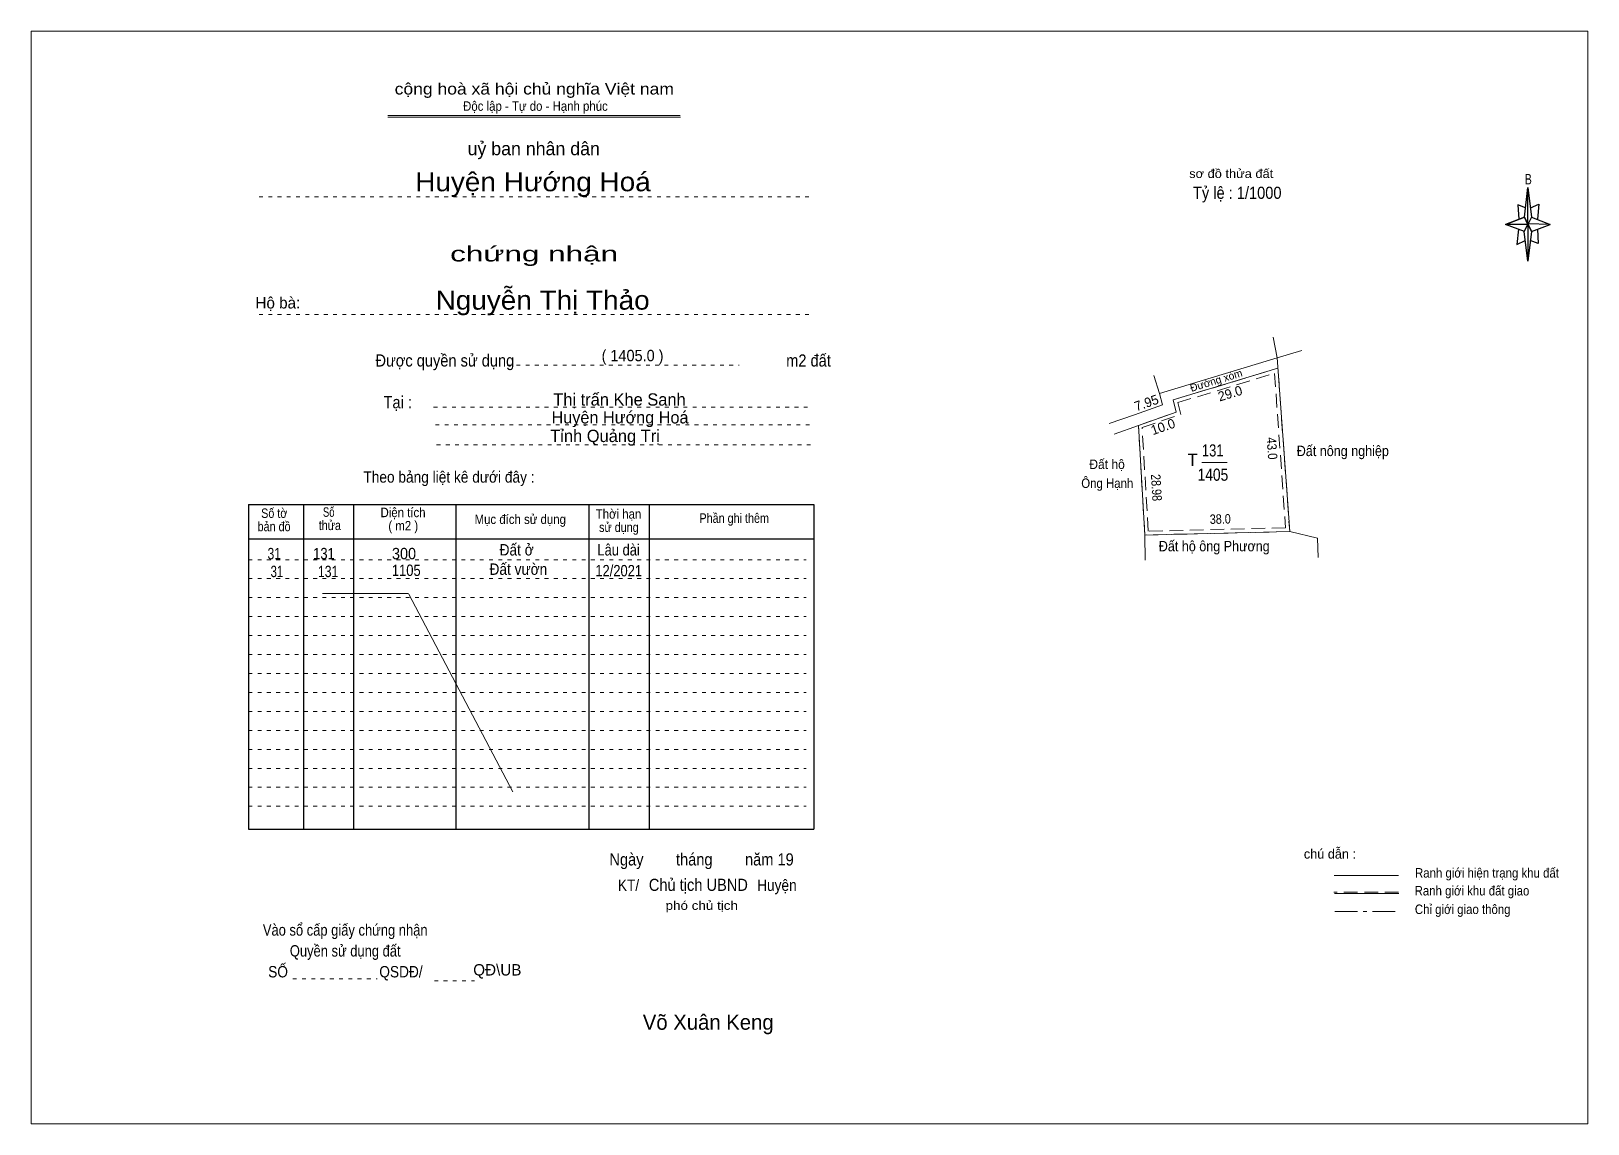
# Model space of a CAD drawing. Header units: centimetres. Extents: x -0.5 to 40.5, y 0 to 28.8.
import ezdxf
from ezdxf.enums import TextEntityAlignment as Align

# ---------------------------------------------------------------- set-up
doc = ezdxf.new("R2010")
doc.units = ezdxf.units.CM
doc.header["$LTSCALE"] = 0.12
for name, pattern in [('DOT_DASHED', [7.7, 5, -1.2, 0.3, -1.2]), ('DOTTED', [1.5, 0.3, -1.2]), ('MEDIUM_DASHED', [4.5, 3, -1.5])]:
    doc.linetypes.add(name, pattern=pattern)
for name, color, linetype, lineweight in [('1', 7, 'DOTTED', 13), ('4', 7, 'Continuous', 13), ('50', 7, 'Continuous', 25)]:
    doc.layers.add(name, color=color, linetype=linetype, lineweight=lineweight)
doc.layers.add('34', color=7, linetype='Continuous')
doc.layers.add('51', color=7, linetype='Continuous')

msp = doc.modelspace()

# ---------------------------------------------------------------- linework, layer by layer
at = {"layer": '1', "linetype": 'Continuous'}
for p, q in [((8.91, 26.55), (16.62, 26.55)), ((8.91, 26.5), (16.63, 26.5))]:
    msp.add_line(p, q, dxfattribs=at)
at = {"layer": '1'}
for p, q in [((5.52, 24.4), (20.02, 24.4)), ((5.52, 21.3), (20.02, 21.3)), ((12.06, 19.97), (18.18, 19.97)), ((10.12, 18.86), (20.06, 18.86)), ((10.17, 18.39), (20.11, 18.39)), ((10.2, 17.87), (20.14, 17.87)), ((5.24, 14.84), (19.94, 14.84)), ((5.24, 14.34), (19.94, 14.34)), ((5.24, 13.84), (19.94, 13.84)), ((5.24, 13.34), (19.94, 13.34)), ((5.24, 12.84), (19.94, 12.84)), ((5.24, 12.34), (19.94, 12.34)), ((5.24, 11.84), (19.94, 11.84)), ((5.24, 11.34), (19.94, 11.34)), ((5.24, 10.84), (19.94, 10.84)), ((5.24, 10.34), (19.94, 10.34)), ((5.24, 9.84), (19.94, 9.84)), ((5.24, 9.34), (19.94, 9.34)), ((5.24, 8.84), (19.94, 8.84)), ((5.24, 8.34), (19.94, 8.34)), ((6.41, 3.79), (8.63, 3.79)), ((10.14, 3.74), (11.2, 3.74))]:
    msp.add_line(p, q, dxfattribs=at)
at = {"layer": '1', "linetype": 'Continuous', "lineweight": 25}
for p, q in [((5.24, 16.29), (20.14, 16.29)), ((5.24, 16.29), (5.24, 7.74)), ((6.69, 16.29), (6.69, 7.74)), ((8.01, 16.29), (8.01, 7.74)), ((10.71, 16.29), (10.71, 7.74)), ((14.21, 16.29), (14.21, 7.74)), ((15.8, 16.29), (15.8, 7.74)), ((20.14, 16.29), (20.14, 7.74)), ((5.24, 15.39), (20.14, 15.39)), ((5.24, 7.74), (20.14, 7.74))]:
    msp.add_line(p, q, dxfattribs=at)
at = {"layer": '1', "linetype": 'Continuous'}
msp.add_lwpolyline([(-0.49, -0.03), (40.55, -0.03), (40.55, 28.77), (-0.49, 28.77)], close=True, dxfattribs=at)
at = {"layer": '4'}
for p, q in [((32.36, 20.16), (32.25, 20.7)), ((29.26, 19.22), (32.36, 20.16)), ((29.26, 19.22), (32.36, 20.16)), ((33.01, 20.35), (32.36, 20.16)), ((29.11, 19.69), (29.26, 19.22)), ((27.93, 18.43), (28.6, 18.66)), ((28.06, 18.15), (28.7, 18.38)), ((28.87, 15.49), (28.7, 18.38)), ((30.37, 17.4), (31.04, 17.4)), ((30.97, 17.4), (31.02, 17.4)), ((28.88, 14.83), (28.87, 15.49))]:
    msp.add_line(p, q, dxfattribs=at)
at = {"layer": '4', "linetype": 'MEDIUM_DASHED'}
for points in [[(32.36, 20.16), (32.69, 15.58), (28.87, 15.49), (28.7, 18.38)], [(28.7, 18.38), (29.7, 18.73), (29.62, 19.05), (32.38, 19.89)]]:
    msp.add_lwpolyline(points, dxfattribs=at)
at = {"layer": '4'}
for points in [[(32.36, 20.16), (32.69, 15.58), (28.87, 15.49)], [(28.87, 15.49), (28.7, 18.38), (29.7, 18.73), (29.62, 19.05), (32.38, 19.89)], [(28.6, 18.66), (29.34, 18.92), (29.26, 19.22)], [(28.6, 18.66), (29.34, 18.92), (29.26, 19.22)], [(33.44, 14.9), (33.42, 15.41), (32.69, 15.58)]]:
    msp.add_lwpolyline(points, dxfattribs=at)
at = {"layer": '4', "linetype": 'MEDIUM_DASHED'}
msp.add_lwpolyline([(28.96, 15.59), (28.8, 18.32), (29.82, 18.67), (29.74, 18.98), (32.29, 19.75), (32.58, 15.68)], close=True, dxfattribs=at)
at = {"layer": '50'}
for p, q in [((38.88, 23.87), (38.97, 24.65)), ((39.06, 23.87), (39.56, 23.67)), ((38.88, 23.49), (38.38, 23.67)), ((39.06, 23.49), (38.97, 22.71)), ((39.22, 23.55), (39.24, 23.17)), ((39.24, 23.17), (39.03, 23.25))]:
    msp.add_line(p, q, dxfattribs=at)
at = {"layer": '50', "lineweight": 13}
for p, q in [((7.19, 13.95), (9.46, 13.95)), ((9.47, 13.93), (12.21, 8.72)), ((35.56, 6.52), (33.86, 6.52)), ((35.57, 6.04), (33.87, 6.04))]:
    msp.add_line(p, q, dxfattribs=at)
at = {"layer": '50', "linetype": 'MEDIUM_DASHED', "lineweight": 13}
msp.add_line((35.56, 6.08), (33.85, 6.08), dxfattribs=at)
at = {"layer": '50', "linetype": 'DOT_DASHED', "lineweight": 13}
msp.add_line((33.88, 5.57), (35.59, 5.57), dxfattribs=at)
at = {"layer": '50'}
for points in [[(38.97, 24.65), (39.06, 23.87), (38.97, 23.67)], [(38.97, 23.67), (38.38, 23.67), (38.88, 23.87), (39.06, 23.49), (39.56, 23.67), (38.97, 23.69)], [(38.97, 23.67), (38.97, 22.71), (38.87, 23.49)]]:
    msp.add_lwpolyline(points, close=True, dxfattribs=at)
for points in [[(38.97, 23.67), (38.88, 23.87), (38.38, 23.67)], [(38.91, 24.11), (38.7, 24.19), (38.73, 23.81)], [(39.04, 24.11), (39.26, 24.21), (39.22, 23.81)], [(38.72, 23.55), (38.68, 23.15), (38.9, 23.25)], [(38.97, 23.67), (39.06, 23.49), (39.56, 23.67)]]:
    msp.add_lwpolyline(points, dxfattribs=at)

# ---------------------------------------------------------------- texts
at = {"layer": '1'}
for s, height, width, p in [('cộng hoà xã hội chủ nghĩa Việt nam', 0.3, 1.15, (12.775, 27.1)), ('Độc lập - Tự do - Hạnh phúc', 0.25, 0.9, (12.805, 26.67)), ('chứng nhận', 0.4, 1.55, (12.77, 22.7)), ('Được quyền sử dụng                                                                   m2 đất', 0.32, 0.9, (14.59, 19.93)), ('Tại :', 0.32, 0.9, (9.175, 18.83)), ('Theo bảng liệt kê dưới đây :', 0.3, 0.9, (10.525, 16.87)), ('Số tờ', 0.25, 0.85, (5.92, 15.94)), ('Số ', 0.25, 0.75, (7.39, 15.97)), ('Diện tích', 0.25, 0.9, (9.315, 15.96)), ('Mục đích sử dụng', 0.25, 0.9, (12.405, 15.78)), ('Thời hạn', 0.25, 0.9, (14.995, 15.92)), ('Phần ghi thêm', 0.25, 0.85, (18.045, 15.81)), ('bản đồ', 0.25, 0.85, (5.915, 15.59)), ('thửa', 0.25, 0.85, (7.385, 15.62)), ('( m2 )', 0.25, 0.9, (9.32, 15.61)), ('sử dụng', 0.25, 0.85, (15.005, 15.57)), ('Ngày        tháng        năm 19', 0.32, 0.9, (17.185, 6.78)), ('Chủ tịch UBND', 0.32, 0.9, (17.1, 6.11)), ('Vào sổ cấp giấy chứng nhận', 0.3, 0.85, (7.79, 4.93)), ('Quyền sử dụng đất', 0.3, 0.85, (7.79, 4.38)), ('SỐ                        QSDĐ/', 0.3, 0.9, (7.795, 3.83))]:
    msp.add_text(s, height=height, dxfattribs=dict(at, width=width)).set_placement(p, align=Align.CENTER)
msp.add_text('uỷ ban nhân dân', height=0.35, dxfattribs=at).set_placement((12.76, 25.5), align=Align.CENTER)
at = {"layer": '34'}
for s, height, width, p in [('Huyện Hướng Hoá', 0.5, 1.1, (12.74, 24.55)), ('Nguyễn Thị Thảo', 0.5, 1.1, (12.995, 21.43)), ('( 1405.0 )', 0.3, 0.95, (15.365, 20.07)), ('31', 0.3, 0.8, (5.92, 14.85)), ('131', 0.3, 0.85, (7.23, 14.85)), ('300', 0.3, 0.95, (9.34, 14.85))]:
    msp.add_text(s, height=height, dxfattribs=dict(at, width=width)).set_placement(p, align=Align.CENTER)
msp.add_text('Hộ bà:', height=0.3, dxfattribs=at).set_placement((6.015, 21.46), align=Align.CENTER)
at = {"layer": '4'}
for s, height, rotation, p in [('Đường xóm', 0.2, 16.928, (30.7809, 19.469)), ('29.0', 0.25, 16.802, (31.1539, 19.1018)), ('7.95', 0.25, 19.29, (28.9537, 18.8563)), ('10.0', 0.25, 18.939, (29.3894, 18.2262))]:
    msp.add_text(s, height=height, rotation=rotation, dxfattribs=at).set_placement(p, align=Align.CENTER)
for s, height, width, p in [('131', 0.32, 0.8, (30.66, 17.56)), ('Đất nông nghiệp', 0.275, 0.9, (34.09, 17.57)), ('Đất hộ', 0.25, 0.95, (27.875, 17.23)), ('1405', 0.32, 0.85, (30.665, 16.92)), ('Ông Hạnh', 0.25, 0.9, (27.88, 16.73)), ('Đất hộ ông Phương', 0.275, 0.9, (30.7, 15.06))]:
    msp.add_text(s, height=height, dxfattribs=dict(at, width=width)).set_placement(p, align=Align.CENTER)
for s, rotation, width, p in [('43.0', 274.121, 0.9, (32.1006, 17.764)), ('28.98', 273.366, 0.85, (29.0516, 16.7323)), ('28.98', 273.366, 0.85, (29.0516, 16.7323)), ('38.0', 1.35, 0.85, (30.8621, 15.7866))]:
    msp.add_text(s, height=0.25, rotation=rotation, dxfattribs=dict(at, width=width)).set_placement(p, align=Align.CENTER)
msp.add_text('T', height=0.32, dxfattribs=at).set_placement((30.26, 17.31), align=Align.RIGHT)
at = {"layer": '50'}
for s, height, width, p in [('sơ đồ thửa đất ', 0.23, 1.1, (31.195, 24.9)), ('B', 0.2756, 0.75, (38.98, 24.73)), ('Đất ở ', 0.3, 0.9, (12.36, 14.95)), ('Lâu dài ', 0.3, 0.85, (15.045, 14.95)), ('Đất vườn', 0.3, 0.9, (12.355, 14.44)), ('31', 0.3, 0.75, (5.99, 14.38)), ('131', 0.3, 0.8, (7.34, 14.38)), ('1105', 0.3, 0.85, (9.4, 14.41)), ('12/2021', 0.3, 0.85, (15, 14.4)), ('Ranh giới hiện trạng khu đất', 0.25, 0.9, (37.89, 6.46)), ('KT/                               Huyện ', 0.3, 0.9, (17.385, 6.11)), ('Ranh giới khu đất giao', 0.25, 0.9, (37.495, 5.99)), ('phó chủ tịch', 0.23, 1.15, (17.19, 5.61)), ('Chỉ giới giao thông', 0.25, 0.9, (37.25, 5.5))]:
    msp.add_text(s, height=height, dxfattribs=dict(at, width=width)).set_placement(p, align=Align.CENTER)
for s, height, p in [('Thị trấn Khe Sanh', 0.324, (15.02, 18.9)), ('Huyện Hướng Hoá', 0.32, (15.035, 18.43)), ('Tỉnh Quảng Trị', 0.324, (14.64, 17.94)), ('chú dẫn :', 0.25, (33.75, 6.96)), ('QĐ\\UB', 0.3, (11.8, 3.88)), ('Võ Xuân Keng', 0.4, (17.36, 2.45))]:
    msp.add_text(s, height=height, dxfattribs=at).set_placement(p, align=Align.CENTER)
at = {"layer": '51', "width": 0.9}
msp.add_text('Tỷ lệ : 1/1000', height=0.32, dxfattribs=at).set_placement((30.14, 24.35))

doc.saveas('drawing.dxf')
